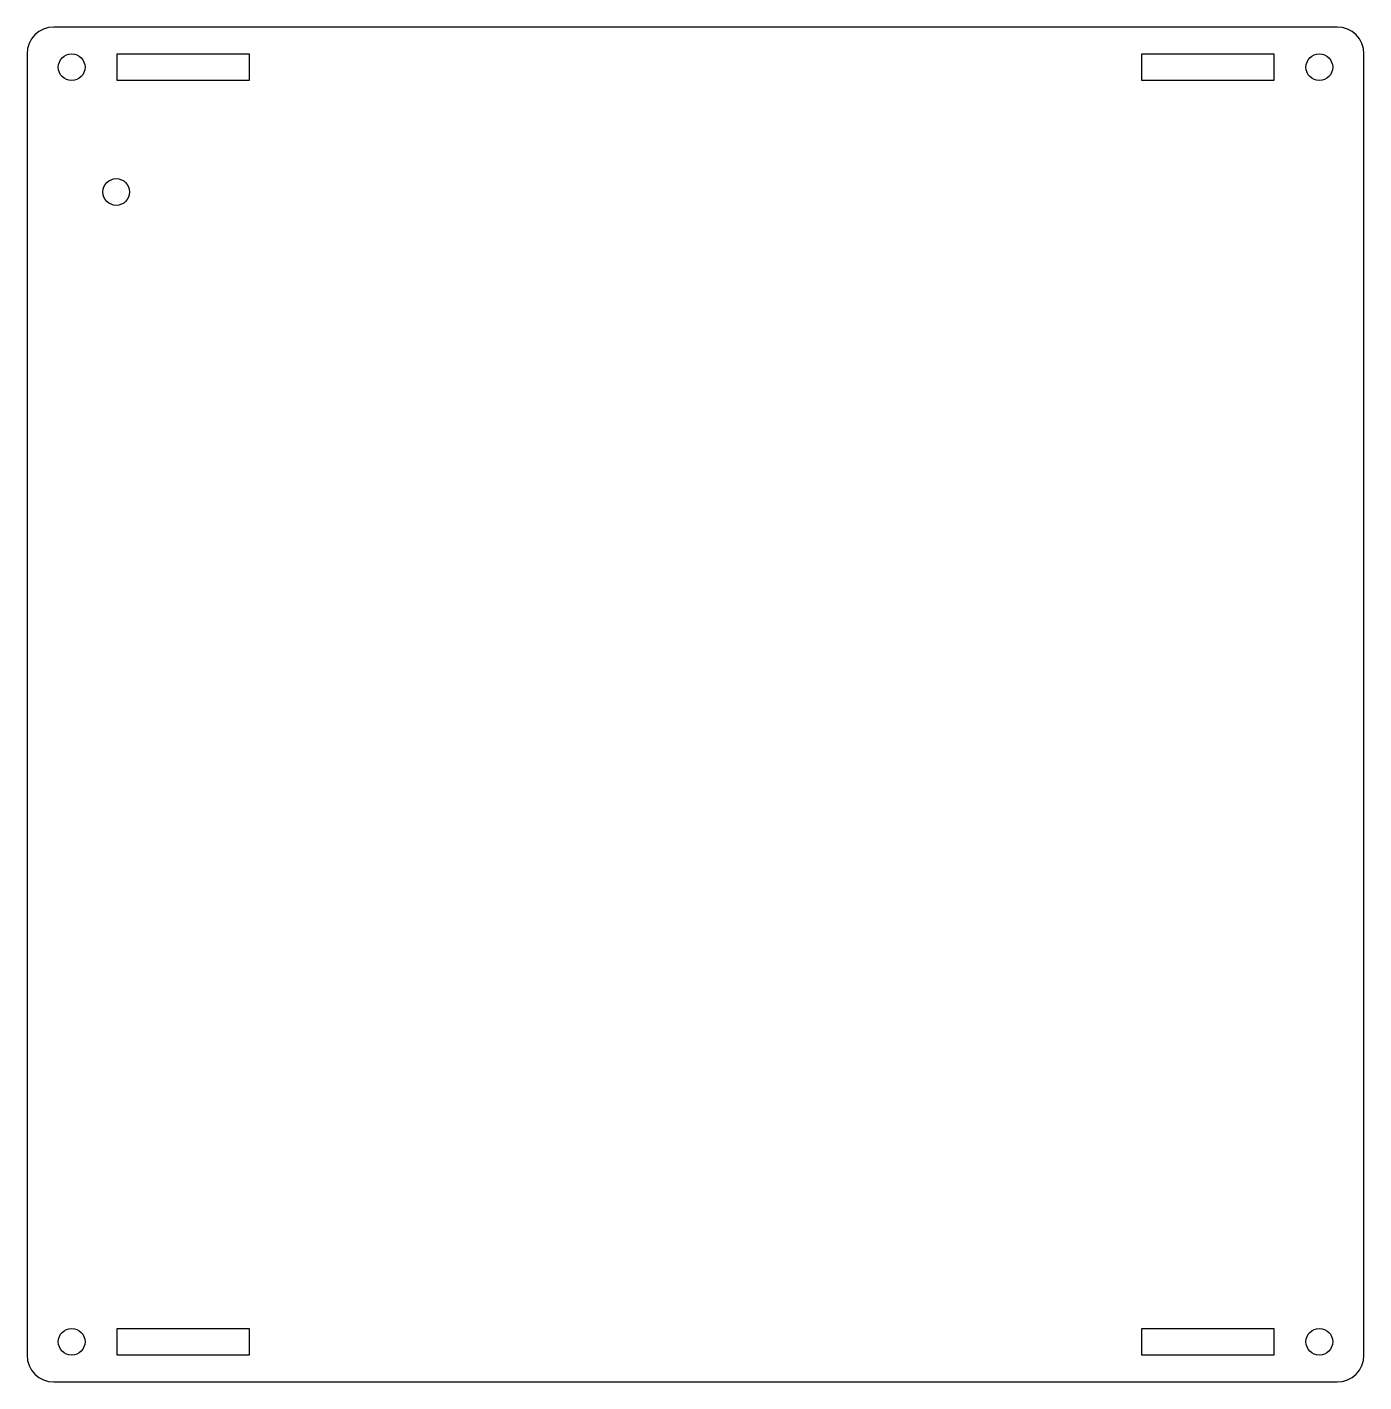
# Model space of a CAD drawing. Extents: x -58 to 92, y -18 to 134.
import ezdxf

# ---------------------------------------------------------------- set-up
doc = ezdxf.new("R2010")
doc.units = 0
doc.layers.get('0').update_dxf_attribs({"linetype": 'continuous'})

# ---------------------------------------------------------------- blocks, each defined once
blk = doc.blocks.new('FILLET003')
at = {"color": 0}
for p, q in [((88.5, 134.5), (-55.5, 134.5)), ((-58.5, 131.5), (-58.5, -14.5)), ((-48.4, 131.5), (-33.6, 131.5)), ((-48.4, 128.5), (-48.4, 131.5)), ((-33.6, 131.5), (-33.6, 128.5)), ((66.6, 131.5), (81.4, 131.5)), ((66.6, 128.5), (66.6, 131.5)), ((81.4, 131.5), (81.4, 128.5)), ((91.5, -14.5), (91.5, 131.5)), ((-33.6, 128.5), (-48.4, 128.5)), ((81.4, 128.5), (66.6, 128.5)), ((-48.4, -11.5), (-33.6, -11.5)), ((-48.4, -14.5), (-48.4, -11.5)), ((-33.6, -11.5), (-33.6, -14.5)), ((66.6, -11.5), (81.4, -11.5)), ((66.6, -14.5), (66.6, -11.5)), ((81.4, -11.5), (81.4, -14.5)), ((-33.6, -14.5), (-48.4, -14.5)), ((81.4, -14.5), (66.6, -14.5)), ((-55.5, -17.5), (88.5, -17.5))]:
    blk.add_line(p, q, dxfattribs=at)
for centre in [(-53.5, 130), (86.5, 130), (-48.5, 116), (-53.5, -13), (86.5, -13)]:
    blk.add_circle(centre, 1.5, dxfattribs=at)
for centre, start, end in [((-55.5, 131.5), 90, -180), ((88.5, 131.5), 0, 90), ((-55.5, -14.5), -180, -90), ((88.5, -14.5), -90, 0)]:
    blk.add_arc(centre, 3, start, end, dxfattribs=at)

msp = doc.modelspace()

# ---------------------------------------------------------------- block references
at = {"color": 0}
msp.add_blockref('FILLET003', (0, 0), dxfattribs=at)

doc.saveas('drawing.dxf')
